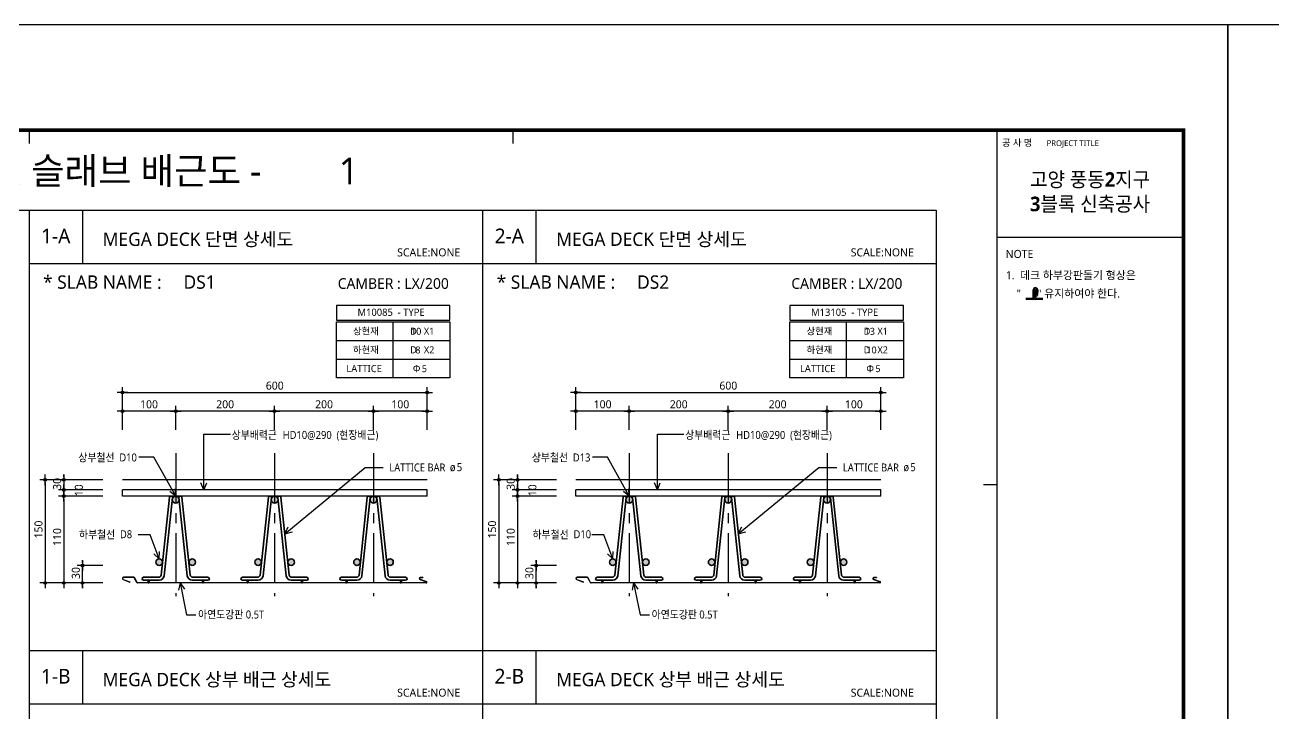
# Model space of a CAD drawing. Extents: x 10983 to 44623, y -18406 to 11294.
# Drawn here: x 14885 to 19563, y 8715 to 11294 of the extents above; entities that cross this region are included whole.
import ezdxf
from ezdxf.enums import TextEntityAlignment as Align

# ---------------------------------------------------------------- set-up
doc = ezdxf.new("R2010")
doc.units = 0
doc.header["$LTSCALE"] = 100
doc.header["$MEASUREMENT"] = 0
doc.header["$PDMODE"] = 3
doc.header["$PDSIZE"] = 10
doc.linetypes.add('CEN', pattern=[62, 60, -1, 0, -1])
doc.linetypes.add('CENTER', pattern=[2, 1.25, -0.25, 0.25, -0.25])
doc.layers.get('0').update_dxf_attribs({"linetype": 'CONTINUOUS'})
doc.layers.get('Defpoints').update_dxf_attribs({"color": 165, "linetype": 'CONTINUOUS'})
for name, color, linetype in [('0-TEXT', 3, 'CONTINUOUS'), ('1', 1, 'CONTINUOUS'), ('7DIM', 7, 'CONTINUOUS'), ('CEN', 1, 'CEN'), ('D-TEX3', 9, 'CONTINUOUS'), ('form', 7, 'CONTINUOUS'), ('form_TEX', 7, 'CONTINUOUS'), ('HAT', 8, 'CONTINUOUS'), ('NDS_DCN', 10, 'CONTINUOUS'), ('TG-TABLE.TEX', 7, 'CONTINUOUS'), ('TXT', 3, 'CONTINUOUS'), ('이름', 7, 'CONTINUOUS')]:
    doc.layers.add(name, color=color, linetype=linetype)
doc.layers.add('AM_0', color=7, linetype='CONTINUOUS', lineweight=35)
doc.styles.add('H', font='malgun.ttf', dxfattribs={"width": 0.9})
doc.styles.add('VICON TEXT', font='malgun.ttf')
doc.styles.add('맑은 고딕', font='malgun.ttf')
doc.styles.add('맑은고딕', font='malgun.ttf')
doc.dimstyles.new('숫자치수선', dxfattribs={"dimscale": 0, "dimtxt": 15, "dimasz": 7, "dimexe": 0.5, "dimexo": 0.5, "dimgap": 4, "dimtad": 1, "dimdec": 4, "dimdsep": 46, "dimtxsty": '맑은 고딕', "dimcen": 0, "dimclrd": 256, "dimclre": 256, "dimclrt": 7, "dimaunit": 3, "dimadec": 0, "dimazin": 0, "dimtfac": 1, "dimtdec": 4, "dimtix": 1, "dimtmove": 2, "dimatfit": 3, "dimldrblk": 'CLOSEDBLANK', "dimfxl": 1, "dimtolj": 1, "dimarcsym": 0})

# ---------------------------------------------------------------- blocks, each defined once
blk = doc.blocks.new('Deck_Sh01')
at = {"linetype": 'ByBlock'}
for p, q in [((0, 4950), (3400, 4950)), ((3400, 4950), (3400, 0)), ((3400, 4950), (3400, 0)), ((3400, 4950), (3400, 0))]:
    blk.add_line(p, q, dxfattribs=at)
at = {"layer": 'Defpoints'}
blk.add_lwpolyline([(-517.5, -296.1), (7892.5, -296.1), (7892.5, 5644), (-517.5, 5644)], close=True, dxfattribs=at)
at = {"layer": 'form', "color": 30}
for p, q in [((3400, 5250), (3400, 5200)), ((5213.4, 5250), (5213.4, 5200)), ((7026.8, 5250), (7026.8, -68.2)), ((7026.8, 3920.4), (6976.8, 3920.4))]:
    blk.add_line(p, q, dxfattribs=at)
at = {"layer": 'form'}
blk.add_line((7726.8, 4847.2), (7026.8, 4847.2), dxfattribs=at)
at = {"layer": 'form', "color": 30, "const_width": 14.2}
blk.add_lwpolyline([(-226.8, 5250), (-226.8, -68.2), (7726.8, -68.2), (7726.8, 5250)], close=True, dxfattribs=at)
at = {"layer": 'form_TEX', "ltscale": 2, "style": 'VICON TEXT'}
for s, height, p in [('공 사 명', 25, (7046.8, 5190)), ('PROJECT TITLE', 22, (7214, 5190))]:
    blk.add_text(s, height=height, dxfattribs=at).set_placement(p)
at = {"layer": 'form_TEX', "color": 1, "ltscale": 2, "style": 'VICON TEXT'}
blk.add_text('NOTE', height=30, dxfattribs=at).set_placement((7060.3, 4770.9))
at = {"layer": 'TG-TABLE.TEX', "color": 3, "style": 'VICON TEXT'}
blk.add_text('DECK 단면도 및 슬래브 배근도 -', height=100, dxfattribs=at).set_placement((2473.6, 5047))
at = {"layer": 'TG-TABLE.TEX', "color": 3, "ltscale": 0.5, "style": 'VICON TEXT'}
blk.add_attdef('DKTYT', text='', height=100, dxfattribs=at).set_placement((2425.2, 5047), align=Align.RIGHT)
at = {"layer": 'TXT', "ltscale": 0.5, "style": 'VICON TEXT'}
blk.add_attdef('DKTYR', text='', height=45, dxfattribs=at).set_placement((7248.4, 1495), align=Align.RIGHT)
blk = doc.blocks.new('Deck_DKnoteSD1')
for p, q in [((102.6, -69.6), (102.6, -39.5)), ((106.7, -39.5), (106.7, -71.7)), ((110.7, -39.5), (110.7, -69.6)), ((110.7, -59.6), (110.7, -43.5)), ((114.7, -59.6), (114.7, -39.5)), ((118.7, -39.5), (118.7, -59.6)), ((100.6, -71.7), (75.1, -71.7)), ((102.6, -75.7), (75.1, -75.7)), ((138.2, -75.7), (110.7, -75.7)), ((138.2, -71.7), (112.7, -71.7))]:
    blk.add_line(p, q)
for centre, radius, start, end in [((110.7, -39.5), 8.04, 0, 180), ((110.7, -39.5), 8.04, 0, 180), ((110.7, -39.5), 4.02, 0, 180), ((100.6, -69.6), 2.01, 270, 0), ((102.6, -71.7), 4.02, 270, 0), ((110.7, -71.7), 4.02, 180, 270), ((114.7, -59.6), 4.02, 180, 0), ((112.7, -69.6), 2.01, 180, 270)]:
    blk.add_arc(centre, radius, start, end)
at = {"layer": 'form_TEX', "color": 1, "style": 'VICON TEXT'}
for s, p in [('1.  데크 하부강판돌기 형상은', (0, 0)), ('    "      " 유지하여야 한다.', (0, -68.5))]:
    blk.add_text(s, height=30, dxfattribs=at).set_placement(p)
blk = doc.blocks.new('DIMDOT')
at = {"color": 0}
blk.add_line((-2, 0), (2, 0), dxfattribs=at)
for radius in [0.5, 0.25]:
    blk.add_circle((0, 0), radius, dxfattribs=at)
blk = doc.blocks.new('*D48')
at = {"layer": 'Defpoints', "color": 0, "ltscale": 0.5}
for p in [(349.7, 4196.7), (349.7, 4125.7), (549.7, 4125.7)]:
    blk.add_point(p, dxfattribs=at)
at = {"layer": '이름', "lineweight": -2}
for p, q in [((349.7, 4126.2), (349.7, 4216.7)), ((549.7, 4126.2), (549.7, 4216.7)), ((539.7, 4196.7), (359.7, 4196.7))]:
    blk.add_line(p, q, dxfattribs=at)
at = {"layer": '이름', "lineweight": -2, "ltscale": 0.5, "xscale": 10, "yscale": 10, "zscale": 10, "rotation": 180}
blk.add_blockref('DIMDOT', (349.7, 4196.7), dxfattribs=at)
at = {"layer": '이름', "lineweight": -2, "ltscale": 0.5, "xscale": 10, "yscale": 10, "zscale": 10}
blk.add_blockref('DIMDOT', (549.7, 4196.7), dxfattribs=at)
at = {"layer": '이름', "color": 7, "ltscale": 0.5, "insert": (449.7, 4222.2), "char_height": 30, "attachment_point": 5, "style": 'VICON TEXT'}
blk.add_mtext('\\A1;100', dxfattribs=at)
blk = doc.blocks.new('_ClosedBlank')
at = {"color": 0, "linetype": 'ByBlock', "lineweight": -2}
for p, q in [((-1, 0.17), (0, 0)), ((-1, 0.17), (-1, -0.17)), ((0, 0), (-1, -0.17))]:
    blk.add_line(p, q, dxfattribs=at)
blk = doc.blocks.new('*D49')
at = {"layer": 'Defpoints', "color": 0, "ltscale": 0.5}
for p in [(549.7, 4196.7), (549.7, 4125.7), (920.3, 4125.7)]:
    blk.add_point(p, dxfattribs=at)
at = {"layer": '이름', "lineweight": -2}
for p, q in [((549.7, 4126.2), (549.7, 4216.7)), ((920.3, 4126.2), (920.3, 4216.7)), ((910.3, 4196.7), (559.7, 4196.7))]:
    blk.add_line(p, q, dxfattribs=at)
at = {"layer": '이름', "lineweight": -2, "ltscale": 0.5, "xscale": 10, "yscale": 10, "zscale": 10, "rotation": 180}
blk.add_blockref('DIMDOT', (549.7, 4196.7), dxfattribs=at)
at = {"layer": '이름', "lineweight": -2, "ltscale": 0.5, "xscale": 10, "yscale": 10, "zscale": 10}
blk.add_blockref('DIMDOT', (920.3, 4196.7), dxfattribs=at)
at = {"layer": '이름', "color": 7, "ltscale": 0.5, "insert": (735, 4222.2), "char_height": 30, "attachment_point": 5, "style": 'VICON TEXT'}
blk.add_mtext('\\A1;200', dxfattribs=at)
blk = doc.blocks.new('*D50')
at = {"layer": 'Defpoints', "color": 0, "ltscale": 0.5}
for p in [(920.3, 4196.7), (920.3, 4125.7), (1291, 4125.7)]:
    blk.add_point(p, dxfattribs=at)
at = {"layer": '이름', "lineweight": -2}
for p, q in [((920.3, 4126.2), (920.3, 4216.7)), ((1291, 4126.2), (1291, 4216.7)), ((1281, 4196.7), (930.3, 4196.7))]:
    blk.add_line(p, q, dxfattribs=at)
at = {"layer": '이름', "lineweight": -2, "ltscale": 0.5, "xscale": 10, "yscale": 10, "zscale": 10, "rotation": 180}
blk.add_blockref('DIMDOT', (920.3, 4196.7), dxfattribs=at)
at = {"layer": '이름', "lineweight": -2, "ltscale": 0.5, "xscale": 10, "yscale": 10, "zscale": 10}
blk.add_blockref('DIMDOT', (1291, 4196.7), dxfattribs=at)
at = {"layer": '이름', "color": 7, "ltscale": 0.5, "insert": (1105.7, 4222.2), "char_height": 30, "attachment_point": 5, "style": 'VICON TEXT'}
blk.add_mtext('\\A1;200', dxfattribs=at)
blk = doc.blocks.new('*D51')
at = {"layer": 'Defpoints', "color": 0, "ltscale": 0.5}
for p in [(1291, 4196.7), (1291, 4125.7), (1492, 4125.7)]:
    blk.add_point(p, dxfattribs=at)
at = {"layer": '이름', "lineweight": -2}
for p, q in [((1291, 4126.2), (1291, 4216.7)), ((1492, 4126.2), (1492, 4216.7)), ((1482, 4196.7), (1301, 4196.7))]:
    blk.add_line(p, q, dxfattribs=at)
at = {"layer": '이름', "lineweight": -2, "ltscale": 0.5, "xscale": 10, "yscale": 10, "zscale": 10, "rotation": 180}
blk.add_blockref('DIMDOT', (1291, 4196.7), dxfattribs=at)
at = {"layer": '이름', "lineweight": -2, "ltscale": 0.5, "xscale": 10, "yscale": 10, "zscale": 10}
blk.add_blockref('DIMDOT', (1492, 4196.7), dxfattribs=at)
at = {"layer": '이름', "color": 7, "ltscale": 0.5, "insert": (1391.5, 4222.2), "char_height": 30, "attachment_point": 5, "style": 'VICON TEXT'}
blk.add_mtext('\\A1;100', dxfattribs=at)
blk = doc.blocks.new('*D52')
at = {"layer": 'Defpoints', "color": 0, "ltscale": 0.5}
for p in [(1492, 4266.7), (349.7, 4125.7), (1492, 4125.7)]:
    blk.add_point(p, dxfattribs=at)
at = {"layer": '이름', "lineweight": -2}
for p, q in [((349.7, 4126.2), (349.7, 4286.7)), ((359.7, 4266.7), (1482, 4266.7)), ((1492, 4126.2), (1492, 4286.7))]:
    blk.add_line(p, q, dxfattribs=at)
at = {"layer": '이름', "lineweight": -2, "ltscale": 0.5, "xscale": 10, "yscale": 10, "zscale": 10, "rotation": 180}
blk.add_blockref('DIMDOT', (349.7, 4266.7), dxfattribs=at)
at = {"layer": '이름', "lineweight": -2, "ltscale": 0.5, "xscale": 10, "yscale": 10, "zscale": 10}
blk.add_blockref('DIMDOT', (1492, 4266.7), dxfattribs=at)
at = {"layer": '이름', "color": 7, "ltscale": 0.5, "insert": (920.9, 4292.2), "char_height": 30, "attachment_point": 5, "style": 'VICON TEXT'}
blk.add_mtext('\\A1;600', dxfattribs=at)
blk = doc.blocks.new('TBTYP')
at = {"layer": '7DIM', "ltscale": 0.5}
for p, q in [((1364.4, 4321.4), (1364.4, 4531.4)), ((1151.9, 4461.4), (1577, 4461.4)), ((1151.9, 4391.4), (1577, 4391.4))]:
    blk.add_line(p, q, dxfattribs=at)
at = {"layer": '7DIM', "linetype": 'ByBlock'}
blk.add_lwpolyline([(1151.9, 4537.6), (1577, 4537.6), (1577, 4592.6), (1151.9, 4592.6)], close=True, dxfattribs=at)
at = {"layer": '7DIM', "ltscale": 0.5}
blk.add_lwpolyline([(1151.9, 4531.4), (1577, 4531.4), (1577, 4321.4), (1151.9, 4321.4)], close=True, dxfattribs=at)
at = {"layer": '7DIM', "linetype": 'ByBlock', "style": '맑은 고딕'}
blk.add_text('- TYPE', height=27, dxfattribs=at).set_placement((1381.9, 4553.9))
for s, height, p in [('상현재', 25, (1310.7, 4496.4)), ('D   X1', 26, (1519, 4496.4)), ('하현재', 25, (1310.7, 4426.4)), ('D   X2', 26, (1519, 4426.4)), ('LATTICE', 26.88, (1322.4, 4356.4)), ('Φ', 26.9, (1466.7, 4356.4))]:
    blk.add_text(s, height=height, dxfattribs=at).set_placement(p, align=Align.MIDDLE_RIGHT)
at = {"layer": '7DIM', "linetype": 'ByBlock', "ltscale": 0.5, "style": '맑은 고딕'}
blk.add_attdef('DK-TYPE', (1231.2, 4553.9), '', height=27, dxfattribs=at)
for tag, p in [('TBT', (1451.1, 4482.9)), ('TBB', (1457.5, 4412.9)), ('TBL', (1481.8, 4342.9))]:
    blk.add_attdef(tag, text='', height=26, dxfattribs=at).set_placement(p, align=Align.CENTER)
blk = doc.blocks.new('Deck_Sh03')
at = {"layer": 'Defpoints'}
blk.add_lwpolyline([(-517.5, -296.1), (7892.5, -296.1), (7892.5, 5644), (-517.5, 5644)], close=True, dxfattribs=at)
at = {"layer": 'TG-TABLE.TEX', "color": 3, "ltscale": 0.5, "style": 'VICON TEXT'}
blk.add_attdef('DKTYT', text='', height=100, dxfattribs=at).set_placement((2425.2, 5047), align=Align.RIGHT)
at = {"layer": 'TXT', "ltscale": 0.5, "style": 'VICON TEXT'}
blk.add_attdef('DKTYR', text='', height=45, dxfattribs=at).set_placement((7248.4, 1495), align=Align.RIGHT)
blk = doc.blocks.new('Deck_Dis_Basic')
at = {"layer": 'HAT', "ltscale": 0.5}
h = blk.add_hatch(color=166, dxfattribs=at)
h.dxf.hatch_style = 1
h.paths.add_polyline_path([(549.67052, 3878.01573), (549.67093, 3878.01053), (549.66962, 3878.01285), (549.66594, 3878.01573, 0.4141103431), (536.69707, 3865.04228, 1), (562.64397, 3865.04228, 0.4142135624)])
h.paths.add_polyline_path([(907.36705, 3865.04228, 1), (933.31395, 3865.04228, 1)])
h.paths.add_polyline_path([(1278.03704, 3865.04228, 1), (1303.98394, 3865.04228, 1)])
h = blk.add_hatch(color=14, dxfattribs=at)
h.dxf.hatch_style = 1
h.paths.add_polyline_path([(499.63007, 3630.59351, 1), (475.53652, 3630.59351, 1)])
h.paths.add_polyline_path([(599.71096, 3630.59351, 1), (623.80451, 3630.59351, 1)])
h.paths.add_polyline_path([(846.2065, 3630.59351, 1), (870.30005, 3630.59351, 1)])
h.paths.add_polyline_path([(994.4745, 3630.59351, 1), (970.38095, 3630.59351, 1)])
h.paths.add_polyline_path([(1216.87649, 3630.59351, 1), (1240.97004, 3630.59351, 1)])
h.paths.add_polyline_path([(1341.05093, 3630.59351, 1), (1365.14448, 3630.59351, 1)])
at = {"linetype": 'ByBlock'}
for p, q in [((0, 4950), (1700, 4950)), ((0, 4950), (0, 0)), ((200, 4950), (200, 4750)), ((1700, 4950), (1700, 0)), ((0, 4750), (1700, 4750)), ((0, 3300), (1700, 3300)), ((200, 3300), (200, 3100)), ((0, 3100), (1700, 3100))]:
    blk.add_line(p, q, dxfattribs=at)
at = {"layer": '1'}
for p, q in [((446.8096, 3558.59087), (446.8096, 3554.60617)), ((447.73627, 3558.59087), (447.73627, 3554.60617)), ((650.67809, 3558.59087), (650.67809, 3554.60617)), ((651.60476, 3558.59087), (651.60476, 3554.60617)), ((817.47958, 3558.59087), (817.47958, 3554.60617)), ((818.40626, 3558.59087), (818.40626, 3554.60617)), ((1021.34807, 3558.59087), (1021.34807, 3554.60617)), ((1022.27475, 3558.59087), (1022.27475, 3554.60617)), ((1188.14957, 3558.59087), (1188.14957, 3554.60617)), ((1189.07624, 3558.59087), (1189.07624, 3554.60617)), ((1392.01806, 3558.59087), (1392.01806, 3554.60617)), ((1392.94473, 3558.59087), (1392.94473, 3554.60617))]:
    blk.add_line(p, q, dxfattribs=at)
at = {"layer": 'AM_0'}
for p, q in [((526.3603, 3873.79536), (495.31628, 3582.50708)), ((506.19659, 3579.82773), (537.40648, 3872.96935)), ((532.79155, 3878.01573), (530.97524, 3878.01573)), ((593.14444, 3579.82773), (561.93455, 3872.96935)), ((566.54948, 3878.01573), (568.3658, 3878.01573)), ((572.98073, 3873.79536), (604.02476, 3582.50708)), ((897.03029, 3873.79536), (865.98626, 3582.50708)), ((876.86658, 3579.82773), (908.07647, 3872.96935)), ((903.46154, 3878.01573), (901.64522, 3878.01573)), ((963.81443, 3579.82773), (932.60454, 3872.96935)), ((937.21947, 3878.01573), (939.03578, 3878.01573)), ((943.65071, 3873.79536), (974.69474, 3582.50708)), ((1267.70027, 3873.79536), (1236.65625, 3582.50708)), ((1247.53656, 3579.82773), (1278.74645, 3872.96935)), ((1274.13152, 3878.01573), (1272.31521, 3878.01573)), ((1334.48441, 3579.82773), (1303.27452, 3872.96935)), ((1307.88945, 3878.01573), (1309.70577, 3878.01573)), ((1314.3207, 3873.79536), (1345.36473, 3582.50708)), ((429.20277, 3574.06634), (486.08641, 3574.06634)), ((429.20277, 3562.94624), (479.26239, 3562.94624)), ((429.20277, 3562.94624), (487.73687, 3562.94624)), ((670.13826, 3562.94624), (611.60417, 3562.94624)), ((670.13826, 3574.06634), (613.25462, 3574.06634)), ((670.13826, 3562.94624), (620.07864, 3562.94624)), ((799.87276, 3574.06634), (856.7564, 3574.06634)), ((799.87276, 3562.94624), (849.93238, 3562.94624)), ((799.87276, 3562.94624), (858.40685, 3562.94624)), ((1040.80825, 3562.94624), (982.27415, 3562.94624)), ((1040.80825, 3574.06634), (983.9246, 3574.06634)), ((1040.80825, 3562.94624), (990.74863, 3562.94624)), ((1170.54274, 3574.06634), (1227.42638, 3574.06634)), ((1170.54274, 3562.94624), (1220.60236, 3562.94624)), ((1170.54274, 3562.94624), (1229.07684, 3562.94624)), ((1411.47823, 3562.94624), (1352.94414, 3562.94624)), ((1411.47823, 3574.06634), (1354.59459, 3574.06634)), ((1411.47823, 3562.94624), (1361.41861, 3562.94624))]:
    blk.add_line(p, q, dxfattribs=at)
for centre, radius in [((549.67052, 3865.04228), 12.97345), ((920.3405, 3865.04228), 12.97345), ((1291.01049, 3865.04228), 12.97345), ((487.58329, 3630.59351), 12.04677), ((611.75774, 3630.59351), 12.04677), ((858.25328, 3630.59351), 12.04677), ((982.42772, 3630.59351), 12.04677), ((1228.92326, 3630.59351), 12.04677), ((1353.09771, 3630.59351), 12.04677)]:
    blk.add_circle(centre, radius, dxfattribs=at)
for centre, radius, start, end in [((530.97524, 3873.38235), 4.63337, 90, 174.88606672), ((532.79155, 3873.38235), 4.63337, 354.88606672, 90), ((566.54948, 3873.38235), 4.63337, 90, 185.11393328), ((568.3658, 3873.38235), 4.63337, 5.11393328, 90), ((901.64522, 3873.38235), 4.63337, 90, 174.88606672), ((903.46154, 3873.38235), 4.63337, 354.88606672, 90), ((937.21947, 3873.38235), 4.63337, 90, 185.11393328), ((939.03578, 3873.38235), 4.63337, 5.11393328, 90), ((1272.31521, 3873.38235), 4.63337, 90, 174.88606672), ((1274.13152, 3873.38235), 4.63337, 354.88606672, 90), ((1307.88945, 3873.38235), 4.63337, 90, 185.11393328), ((1309.70577, 3873.38235), 4.63337, 5.11393328, 90), ((429.20277, 3568.50629), 5.56005, 90, 180), ((429.20277, 3568.50629), 5.56005, 180, 270), ((486.08641, 3583.33309), 9.26675, 270, 354.88606672), ((487.73687, 3581.47974), 18.5335, 270, 354.88606672), ((611.60417, 3581.47974), 18.5335, 185.11393328, 270), ((613.25462, 3583.33309), 9.26675, 185.11393328, 270), ((670.13826, 3568.50629), 5.56005, 0, 90), ((670.13826, 3568.50629), 5.56005, 270, 0), ((799.87276, 3568.50629), 5.56005, 90, 180), ((799.87276, 3568.50629), 5.56005, 180, 270), ((856.7564, 3583.33309), 9.26675, 270, 354.88606672), ((858.40685, 3581.47974), 18.5335, 270, 354.88606672), ((982.27415, 3581.47974), 18.5335, 185.11393328, 270), ((983.9246, 3583.33309), 9.26675, 185.11393328, 270), ((1040.80825, 3568.50629), 5.56005, 0, 90), ((1040.80825, 3568.50629), 5.56005, 270, 0), ((1170.54274, 3568.50629), 5.56005, 90, 180), ((1170.54274, 3568.50629), 5.56005, 180, 270), ((1227.42638, 3583.33309), 9.26675, 270, 354.88606672), ((1229.07684, 3581.47974), 18.5335, 270, 354.88606672), ((1352.94414, 3581.47974), 18.5335, 185.11393328, 270), ((1354.59459, 3583.33309), 9.26675, 185.11393328, 270), ((1411.47823, 3568.50629), 5.56005, 0, 90), ((1411.47823, 3568.50629), 5.56005, 270, 0)]:
    blk.add_arc(centre, radius, start, end, dxfattribs=at)
at = {"layer": 'CEN', "color": 8, "linetype": 'CENTER', "ltscale": 1.5}
for p, q in [((549.67052, 4039.17628), (549.67052, 3502.75282)), ((920.3405, 4039.17628), (920.3405, 3502.75282)), ((1291.01049, 4039.17628), (1291.01049, 3502.75282))]:
    blk.add_line(p, q, dxfattribs=at)
at = {"layer": 'NDS_DCN'}
for p, q in [((1492.03431, 3939.17628), (349.67052, 3939.17628)), ((1492.03431, 3902.10928), (349.67052, 3902.10928)), ((349.67052, 3878.01573), (349.67052, 3902.10928)), ((1492.03431, 3878.01573), (1492.03431, 3902.10928)), ((1492.03431, 3878.01573), (349.67052, 3878.01573)), ((352.59518, 3565.24079), (377.34677, 3556.23195)), ((352.91213, 3566.11158), (377.66371, 3557.10274)), ((392.4429, 3574.06634), (354.15137, 3574.06634)), ((392.4429, 3573.13967), (354.15137, 3573.13967)), ((377.63518, 3557.02437), (377.31824, 3556.15358)), ((403.79973, 3554.24508), (393.99673, 3572.21726)), ((404.61326, 3554.68882), (394.81025, 3572.661)), ((446.8096, 3554.14283), (446.8096, 3561.09289)), ((447.73627, 3561.09289), (447.73627, 3553.67949)), ((448.66295, 3561.08939), (448.66295, 3554.14283)), ((448.66295, 3556.45602), (448.66295, 3560.16272)), ((449.58962, 3556.45602), (449.58962, 3561.09289)), ((450.5163, 3561.09289), (450.5163, 3556.45602)), ((650.67809, 3554.14283), (650.67809, 3561.09289)), ((651.60476, 3561.09289), (651.60476, 3553.67949)), ((652.53144, 3561.08939), (652.53144, 3554.14283)), ((652.53144, 3556.45602), (652.53144, 3560.16272)), ((653.45811, 3556.45602), (653.45811, 3561.09289)), ((654.38479, 3561.09289), (654.38479, 3556.45602)), ((817.47958, 3554.14283), (817.47958, 3561.09289)), ((818.40626, 3561.09289), (818.40626, 3553.67949)), ((819.33293, 3561.08939), (819.33293, 3554.14283)), ((819.33293, 3556.45602), (819.33293, 3560.16272)), ((820.25961, 3556.45602), (820.25961, 3561.09289)), ((821.18628, 3561.09289), (821.18628, 3556.45602)), ((1021.34807, 3554.14283), (1021.34807, 3561.09289)), ((1022.27475, 3561.09289), (1022.27475, 3553.67949)), ((1023.20142, 3561.08939), (1023.20142, 3554.14283)), ((1023.20142, 3556.45602), (1023.20142, 3560.16272)), ((1024.1281, 3556.45602), (1024.1281, 3561.09289)), ((1025.05477, 3561.09289), (1025.05477, 3556.45602)), ((1188.14957, 3554.14283), (1188.14957, 3561.09289)), ((1189.07624, 3561.09289), (1189.07624, 3553.67949)), ((1190.00292, 3561.08939), (1190.00292, 3554.14283)), ((1190.00292, 3556.45602), (1190.00292, 3560.16272)), ((1190.92959, 3556.45602), (1190.92959, 3561.09289)), ((1191.85627, 3561.09289), (1191.85627, 3556.45602)), ((1392.01806, 3554.14283), (1392.01806, 3561.09289)), ((1392.94473, 3561.09289), (1392.94473, 3553.67949)), ((1393.87141, 3561.08939), (1393.87141, 3554.14283)), ((1393.87141, 3556.45602), (1393.87141, 3560.16272)), ((1394.79808, 3556.45602), (1394.79808, 3561.09289)), ((1395.72476, 3561.09289), (1395.72476, 3556.45602)), ((1465.12197, 3566.01333), (1489.60362, 3557.10274)), ((1465.43891, 3566.88412), (1489.92056, 3557.97353)), ((1476.37094, 3573.13967), (1466.09128, 3573.13967)), ((1476.37094, 3572.21299), (1466.09128, 3572.21299)), ((1476.37094, 3573.13967), (1476.37094, 3572.21299)), ((446.34626, 3553.67949), (406.31352, 3553.67949)), ((446.8096, 3552.75282), (406.31352, 3552.75282)), ((438.728, 3553.67949), (418.54158, 3553.67949)), ((650.67809, 3552.75282), (448.66295, 3552.75282)), ((650.21475, 3553.67949), (449.12628, 3553.67949)), ((817.47958, 3552.75282), (652.53144, 3552.75282)), ((817.01624, 3553.67949), (652.99477, 3553.67949)), ((1021.34807, 3552.75282), (819.33293, 3552.75282)), ((1020.88473, 3553.67949), (819.79627, 3553.67949)), ((1188.14957, 3552.75282), (1023.20142, 3552.75282)), ((1187.68623, 3553.67949), (1023.66476, 3553.67949)), ((1392.01806, 3552.75282), (1190.00292, 3552.75282)), ((1391.55472, 3553.67949), (1190.46625, 3553.67949)), ((1488.93149, 3552.75282), (1393.87141, 3552.75282)), ((1488.93149, 3553.67949), (1394.33474, 3553.67949))]:
    blk.add_line(p, q, dxfattribs=at)
for centre, radius, start, end in [((354.15137, 3569.51637), 4.54997, 90, 250), ((354.15137, 3569.51637), 3.6233, 90, 250), ((392.4429, 3571.36972), 2.69662, 28.61045967, 90), ((392.4429, 3571.36972), 1.76995, 28.61045967, 90), ((448.66295, 3561.09289), 1.85335, 0, 180), ((448.66295, 3561.09289), 1.85335, 0, 180), ((448.66295, 3561.09289), 0.92667, 0, 180), ((449.58962, 3556.45602), 0.92667, 180, 0), ((652.53144, 3561.09289), 1.85335, 0, 180), ((652.53144, 3561.09289), 1.85335, 0, 180), ((652.53144, 3561.09289), 0.92667, 0, 180), ((653.45811, 3556.45602), 0.92667, 180, 0), ((819.33293, 3561.09289), 1.85335, 0, 180), ((819.33293, 3561.09289), 1.85335, 0, 180), ((819.33293, 3561.09289), 0.92667, 0, 180), ((820.25961, 3556.45602), 0.92667, 180, 0), ((1023.20142, 3561.09289), 1.85335, 0, 180), ((1023.20142, 3561.09289), 1.85335, 0, 180), ((1023.20142, 3561.09289), 0.92667, 0, 180), ((1024.1281, 3556.45602), 0.92667, 180, 0), ((1190.00292, 3561.09289), 1.85335, 0, 180), ((1190.00292, 3561.09289), 1.85335, 0, 180), ((1190.00292, 3561.09289), 0.92667, 0, 180), ((1190.92959, 3556.45602), 0.92667, 180, 0), ((1393.87141, 3561.09289), 1.85335, 0, 180), ((1393.87141, 3561.09289), 1.85335, 0, 180), ((1393.87141, 3561.09289), 0.92667, 0, 180), ((1394.79808, 3556.45602), 0.92667, 180, 0), ((1466.09677, 3569.50983), 3.62984, 90.08656166, 254.42202108), ((1466.28281, 3569.48518), 2.73453, 94.01639293, 252.02463339), ((1488.80971, 3555.48274), 1.80408, 271.73332174, 63.89193269), ((1488.81017, 3555.47985), 2.72973, 272.54716582, 65.99744009), ((406.31352, 3555.61624), 2.86343, 208.61045967, 270), ((406.31352, 3555.61624), 1.93675, 208.61045967, 270), ((446.34626, 3554.14283), 0.46334, 270, 0), ((446.8096, 3553.67949), 0.92667, 270, 0), ((448.66295, 3553.67949), 0.92667, 180, 270), ((449.12628, 3554.14283), 0.46334, 180, 270), ((650.21475, 3554.14283), 0.46334, 270, 0), ((650.67809, 3553.67949), 0.92667, 270, 0), ((652.53144, 3553.67949), 0.92667, 180, 270), ((652.99477, 3554.14283), 0.46334, 180, 270), ((817.01624, 3554.14283), 0.46334, 270, 0), ((817.47958, 3553.67949), 0.92667, 270, 0), ((819.33293, 3553.67949), 0.92667, 180, 270), ((819.79627, 3554.14283), 0.46334, 180, 270), ((1020.88473, 3554.14283), 0.46334, 270, 0), ((1021.34807, 3553.67949), 0.92667, 270, 0), ((1023.20142, 3553.67949), 0.92667, 180, 270), ((1023.66476, 3554.14283), 0.46334, 180, 270), ((1187.68623, 3554.14283), 0.46334, 270, 0), ((1188.14957, 3553.67949), 0.92667, 270, 0), ((1190.00292, 3553.67949), 0.92667, 180, 270), ((1190.46625, 3554.14283), 0.46334, 180, 270), ((1391.55472, 3554.14283), 0.46334, 270, 0), ((1392.01806, 3553.67949), 0.92667, 270, 0), ((1393.87141, 3553.67949), 0.92667, 180, 270), ((1394.33474, 3554.14283), 0.46334, 180, 270)]:
    blk.add_arc(centre, radius, start, end, dxfattribs=at)
at = {"layer": '이름'}
for p, q in [((467.93471, 4023.62102), (411.98897, 4023.62159)), ((1260.29185, 3985.30305), (1327.16341, 3985.30305)), ((277.10962, 3939.17628), (40.2153, 3939.17628)), ((277.10962, 3939.17628), (110.2153, 3939.17628)), ((130.2153, 3949.17628), (130.2153, 3959.17628)), ((130.2153, 3939.17628), (130.2153, 3902.10928)), ((60.2153, 3929.17628), (60.2153, 3562.75282)), ((277.10962, 3902.10928), (110.2153, 3902.10928)), ((277.10962, 3902.10928), (110.2153, 3902.10928)), ((130.2153, 3912.10928), (130.2153, 3922.10928)), ((130.2153, 3902.10928), (130.2153, 3878.01573)), ((130.2153, 3892.10928), (130.2153, 3882.10928)), ((549.67097, 3878.0118), (527.73081, 3895.16468)), ((549.6708, 3878.0121), (547.48073, 3905.72154)), ((654.81674, 3902.10928), (643.61953, 3927.60857)), ((654.81674, 3902.10928), (666.01394, 3927.60857)), ((277.10962, 3878.01573), (110.2153, 3878.01573)), ((277.10962, 3878.01573), (110.2153, 3878.01573)), ((130.2153, 3868.01573), (130.2153, 3562.75282)), ((130.2153, 3868.01573), (130.2153, 3858.01573)), ((453.82975, 3733.20686), (409.01027, 3733.20731)), ((487.58317, 3642.63572), (468.13645, 3662.57103)), ((487.58305, 3642.63605), (489.12173, 3670.38927)), ((277.10962, 3618.54674), (180.2153, 3618.54674)), ((200.2153, 3628.54674), (200.2153, 3638.54674)), ((200.2153, 3552.75282), (200.2153, 3618.54674)), ((277.10962, 3552.75282), (40.2153, 3552.75282)), ((277.10962, 3552.75282), (110.2153, 3552.75282)), ((277.10962, 3552.75282), (180.2153, 3552.75282)), ((200.2153, 3542.75282), (200.2153, 3532.75282)), ((566.02703, 3552.75282), (560.20073, 3525.51965)), ((566.02703, 3552.75282), (582.13528, 3530.03464)), ((590.67021, 3433.0323), (625.69583, 3433.0323))]:
    blk.add_line(p, q, dxfattribs=at)
at = {"layer": '이름', "color": 7}
for q in [(971.38634, 3763.65519), (986.98095, 3744.68858)]:
    blk.add_line((958.23523, 3736.9478), q, dxfattribs=at)
at = {"layer": '이름'}
for points in [[(654.81674, 3902.10928), (654.81674, 4109.88314), (754.58942, 4109.88314)], [(549.67009, 3878.01201), (467.93471, 4023.62102)], [(958.23523, 3736.9478), (1260.29185, 3985.30305)], [(487.58287, 3642.63657), (453.82975, 3733.20686)], [(566.02703, 3552.75282), (590.67021, 3433.0323)]]:
    blk.add_lwpolyline(points, dxfattribs=at)
at = {"layer": '이름', "xscale": 10, "yscale": 10, "zscale": 10}
for p, rotation in [((60.2153, 3939.17628), 90), ((130.2153, 3939.17628), 270), ((130.2153, 3902.10928), 90), ((130.2153, 3878.01573), 90), ((200.2153, 3618.54674), 270), ((60.2153, 3552.75282), 270), ((130.2153, 3552.75282), 270), ((200.2153, 3552.75282), 90)]:
    blk.add_blockref('DIMDOT', p, dxfattribs=dict(at, rotation=rotation))
at = {"layer": 'D-TEX3', "color": 9, "style": '맑은고딕'}
for p in [(1379.66408, 4776.63514), (1379.66408, 3126.63514)]:
    blk.add_text('SCALE:NONE', height=30.154091, dxfattribs=at).set_placement(p)
at = {"layer": 'D-TEX3', "color": 30, "linetype": 'ByBlock', "style": '맑은고딕'}
blk.add_text('* SLAB NAME :', height=50, dxfattribs=at).set_placement((52.5846, 4655.39956))
at = {"layer": 'D-TEX3', "color": 30, "style": 'H', "width": 0.9}
blk.add_text('ø', height=30, dxfattribs=at).set_placement((1577.14696, 3971.78399))
at = {"layer": 'D-TEX3', "color": 9, "linetype": 'ByBlock', "ltscale": 0.5, "style": '맑은고딕'}
for tag, p in [('DK-NM1', (100, 4825.89316)), ('DK-NM2', (100, 3175.89316)), ('DK-NM3', (100, 1522.39024))]:
    blk.add_attdef(tag, text='', height=55, dxfattribs=at).set_placement(p, align=Align.CENTER)
at = {"layer": 'D-TEX3', "color": 30, "linetype": 'ByBlock', "ltscale": 0.5}
for tag, p, height, style in [('NAME', (578.91348, 4655.39956), 50, '맑은고딕'), ('DTS', (775.02404, 2996.85035), 30, 'VICON TEXT'), ('CTS', (1025.02404, 2856.67482), 30, 'VICON TEXT'), ('CBS', (1028.14934, 1226.77561), 30, 'VICON TEXT')]:
    blk.add_attdef(tag, p, '', height=height, dxfattribs=dict(at, style=style))
at = {"layer": 'D-TEX3', "color": 30, "ltscale": 0.5, "style": 'H', "width": 0.9}
for tag, p in [('DTS', (950.46, 4092.53136)), ('TGT', (338.15036, 4008.10602)), ('TGL', (1603.29459, 3971.78399)), ('TGB', (340.63197, 3720.45563))]:
    blk.add_attdef(tag, p, '', height=30, dxfattribs=at)
at = {"layer": 'D-TEX3', "color": 30, "style": 'VICON TEXT'}
for tag, p in [('TC', (120.2153, 3924.08707)), ('DD', (201.48537, 3900.08968)), ('THK', (50.29682, 3753.13846)), ('TGH', (120.29682, 3724.88155)), ('BC', (190.2153, 3590.13347))]:
    blk.add_attdef(tag, text='', height=30, rotation=90, dxfattribs=at).set_placement(p, align=Align.CENTER)
at = {"layer": '이름', "style": 'H', "width": 0.9}
for s, p in [('상부배력근', (759.34824, 4092.33508)), ('(현장배근)', (1152.43387, 4092.53136)), ('상부철선', (184.65897, 4008.10602)), ('LATTICE BAR', (1350.32134, 3970.53379)), ('하부철선', (187.14058, 3719.20544)), ('아연도강판 0.5T', (633.64518, 3419.60102))]:
    blk.add_text(s, height=30, dxfattribs=at).set_placement(p)
at = {"layer": '이름'}
for base, p1, p2, text, override, picture, middle in [((1492.03431, 4266.668), (349.67052, 4125.668), (1492.03431, 4125.668), '600', {"dimscale": 1, "dimtxt": 30, "dimasz": 10, "dimexe": 20, "dimgap": 10, "dimtxsty": 'VICON TEXT', "dimblk1": 'DIMDOT', "dimblk2": 'DIMDOT', "dimsah": 1}, '*D52', (920.85242, 4292.16732)), ((349.67052, 4196.668), (549.67052, 4125.668), (349.67052, 4125.668), '100', {"dimscale": 1, "dimtxt": 30, "dimasz": 10, "dimexe": 20, "dimexo": 0.5, "dimgap": 10, "dimtxsty": 'VICON TEXT', "dimblk1": 'DIMDOT', "dimblk2": 'DIMDOT', "dimsah": 1}, '*D48', (449.67052, 4222.24884)), ((549.67052, 4196.668), (920.3405, 4125.668), (549.67052, 4125.668), '200', {"dimscale": 1, "dimtxt": 30, "dimasz": 10, "dimexe": 20, "dimgap": 10, "dimtxsty": 'VICON TEXT', "dimblk1": 'DIMDOT', "dimblk2": 'DIMDOT', "dimsah": 1}, '*D49', (735.00551, 4222.16732)), ((920.3405, 4196.668), (1291.01049, 4125.668), (920.3405, 4125.668), '200', {"dimscale": 1, "dimtxt": 30, "dimasz": 10, "dimexe": 20, "dimexo": 0.5, "dimgap": 10, "dimtxsty": 'VICON TEXT', "dimblk1": 'DIMDOT', "dimblk2": 'DIMDOT', "dimsah": 1}, '*D50', (1105.67549, 4222.16732)), ((1291.01049, 4196.668), (1492.03431, 4125.668), (1291.01049, 4125.668), '100', {"dimscale": 1, "dimtxt": 30, "dimasz": 10, "dimexe": 20, "dimexo": 0.5, "dimgap": 10, "dimtxsty": 'VICON TEXT', "dimblk1": 'DIMDOT', "dimblk2": 'DIMDOT', "dimsah": 1}, '*D51', (1391.5224, 4222.24884))]:
    dim = blk.add_linear_dim(base=base, p1=p1, p2=p2, text=text, dimstyle='숫자치수선', override=override, dxfattribs=at)
    dim.commit()
    dim.dimension.update_dxf_attribs({"geometry": picture, "text_midpoint": middle})

msp = doc.modelspace()

# ---------------------------------------------------------------- block references
at = {"ltscale": 0.5}
for name, p in [('Deck_Sh01', (11500, 5650)), ('Deck_Sh03', (19910, 5650))]:
    msp.add_blockref(name, p, dxfattribs=at)
at = {"layer": 'D-TEX3', "ltscale": 0.5}
for p, values in [((14900, 5650), {'TBL': '5', 'TBB': '8', 'TBT': '10', 'DK-TYPE': 'M10085'}), ((16600, 5650), {'TBL': '5', 'TBB': '10', 'TBT': '13', 'DK-TYPE': 'M13105'})]:
    msp.add_blockref('TBTYP', p, dxfattribs=at).add_auto_attribs(values)
at = {"layer": 'form_TEX', "ltscale": 0.5}
msp.add_blockref('Deck_DKnoteSD1', (18561, 10341), dxfattribs=at)
at = {"layer": 'NDS_DCN', "ltscale": 0.5}
ref = msp.add_blockref('Deck_Dis_Basic', (14900, 5650), dxfattribs=at)
ref.add_attrib('TGH', '110', dxfattribs={"layer": 'D-TEX3', "color": 30, "ltscale": 0.5, "height": 30, "rotation": 90, "style": 'VICON TEXT'}).set_placement((15020.3, 9374.9), align=Align.CENTER)
ref.add_attrib('BC', '30', dxfattribs={"layer": 'D-TEX3', "color": 30, "ltscale": 0.5, "height": 30, "rotation": 90, "style": 'VICON TEXT'}).set_placement((15090.2, 9240.1), align=Align.CENTER)
ref.add_attrib('DD', '10', dxfattribs={"layer": 'D-TEX3', "color": 30, "ltscale": 0.5, "height": 30, "rotation": 90, "style": 'VICON TEXT'}).set_placement((15101.5, 9550.1), align=Align.CENTER)
ref.add_attrib('TC', '30', dxfattribs={"layer": 'D-TEX3', "color": 30, "ltscale": 0.5, "height": 30, "rotation": 90, "style": 'VICON TEXT'}).set_placement((15020.2, 9574.1), align=Align.CENTER)
ref.add_attrib('THK', '150', dxfattribs={"layer": 'D-TEX3', "color": 30, "ltscale": 0.5, "height": 30, "rotation": 90, "style": 'VICON TEXT'}).set_placement((14950.3, 9403.1), align=Align.CENTER)
ref.add_attrib('DK-NM2', '1-B', dxfattribs={"layer": 'D-TEX3', "color": 9, "linetype": 'ByBlock', "ltscale": 0.5, "height": 55, "style": '맑은고딕'}).set_placement((15000, 8825.9), align=Align.CENTER)
ref.add_attrib('DK-NM1', '1-A', dxfattribs={"layer": 'D-TEX3', "color": 9, "linetype": 'ByBlock', "ltscale": 0.5, "height": 55, "style": '맑은고딕'}).set_placement((15000, 10475.9), align=Align.CENTER)
ref.add_attrib('NAME', 'DS1', (15478.9, 10305.4), dxfattribs={"layer": 'D-TEX3', "color": 30, "linetype": 'ByBlock', "ltscale": 0.5, "height": 50, "style": '맑은고딕'})
ref.add_attrib('TGL', '5', (16503.3, 9621.8), dxfattribs={"layer": 'D-TEX3', "color": 30, "ltscale": 0.5, "height": 30, "style": 'H', "width": 0.9})
ref.add_attrib('DTS', 'HD10@290', (15850.5, 9742.5), dxfattribs={"layer": 'D-TEX3', "color": 30, "ltscale": 0.5, "height": 30, "style": 'H', "width": 0.9})
ref.add_attrib('TGT', 'D10', (15238.2, 9658.1), dxfattribs={"layer": 'D-TEX3', "color": 30, "ltscale": 0.5, "height": 30, "style": 'H', "width": 0.9})
ref.add_attrib('TGB', 'D8', (15240.6, 9370.5), dxfattribs={"layer": 'D-TEX3', "color": 30, "ltscale": 0.5, "height": 30, "style": 'H', "width": 0.9})
ref = msp.add_blockref('Deck_Dis_Basic', (16600, 5650), dxfattribs=at)
ref.add_attrib('TGH', '110', dxfattribs={"layer": 'D-TEX3', "color": 30, "ltscale": 0.5, "height": 30, "rotation": 90, "style": 'VICON TEXT'}).set_placement((16720.3, 9374.9), align=Align.CENTER)
ref.add_attrib('BC', '30', dxfattribs={"layer": 'D-TEX3', "color": 30, "ltscale": 0.5, "height": 30, "rotation": 90, "style": 'VICON TEXT'}).set_placement((16790.2, 9240.1), align=Align.CENTER)
ref.add_attrib('DD', '10', dxfattribs={"layer": 'D-TEX3', "color": 30, "ltscale": 0.5, "height": 30, "rotation": 90, "style": 'VICON TEXT'}).set_placement((16801.5, 9550.1), align=Align.CENTER)
ref.add_attrib('TC', '30', dxfattribs={"layer": 'D-TEX3', "color": 30, "ltscale": 0.5, "height": 30, "rotation": 90, "style": 'VICON TEXT'}).set_placement((16720.2, 9574.1), align=Align.CENTER)
ref.add_attrib('THK', '150', dxfattribs={"layer": 'D-TEX3', "color": 30, "ltscale": 0.5, "height": 30, "rotation": 90, "style": 'VICON TEXT'}).set_placement((16650.3, 9403.1), align=Align.CENTER)
ref.add_attrib('DK-NM2', '2-B', dxfattribs={"layer": 'D-TEX3', "color": 9, "linetype": 'ByBlock', "ltscale": 0.5, "height": 55, "style": '맑은고딕'}).set_placement((16700, 8825.9), align=Align.CENTER)
ref.add_attrib('DK-NM1', '2-A', dxfattribs={"layer": 'D-TEX3', "color": 9, "linetype": 'ByBlock', "ltscale": 0.5, "height": 55, "style": '맑은고딕'}).set_placement((16700, 10475.9), align=Align.CENTER)
ref.add_attrib('NAME', 'DS2', (17178.9, 10305.4), dxfattribs={"layer": 'D-TEX3', "color": 30, "linetype": 'ByBlock', "ltscale": 0.5, "height": 50, "style": '맑은고딕'})
ref.add_attrib('TGL', '5', (18203.3, 9621.8), dxfattribs={"layer": 'D-TEX3', "color": 30, "ltscale": 0.5, "height": 30, "style": 'H', "width": 0.9})
ref.add_attrib('DTS', 'HD10@290', (17550.5, 9742.5), dxfattribs={"layer": 'D-TEX3', "color": 30, "ltscale": 0.5, "height": 30, "style": 'H', "width": 0.9})
ref.add_attrib('TGT', 'D13', (16938.2, 9658.1), dxfattribs={"layer": 'D-TEX3', "color": 30, "ltscale": 0.5, "height": 30, "style": 'H', "width": 0.9})
ref.add_attrib('TGB', 'D10', (16940.6, 9370.5), dxfattribs={"layer": 'D-TEX3', "color": 30, "ltscale": 0.5, "height": 30, "style": 'H', "width": 0.9})

# ---------------------------------------------------------------- texts
at = {"layer": '0-TEXT', "color": 3, "ltscale": 0.5, "insert": (18876.8, 10666.1), "char_height": 55, "width": 700, "attachment_point": 5, "style": '맑은고딕'}
msp.add_mtext('{\\fMalgun Gothic|b1|i0|c129|p50;\\W0.95;고양 풍동2지구 \\P3블록 신축공사}', dxfattribs=at)
at = {"layer": 'D-TEX3', "ltscale": 0.5, "style": '맑은고딕'}
for s, height, p in [('MEGA DECK 단면 상세도', 50, (15176, 10466)), ('MEGA DECK 단면 상세도', 50, (16876, 10466)), ('CAMBER : LX/200', 40, (16057, 10305)), ('CAMBER : LX/200', 40, (17757, 10305)), ('MEGA DECK 상부 배근 상세도', 50, (15176, 8816)), ('MEGA DECK 상부 배근 상세도', 50, (16876, 8816))]:
    msp.add_text(s, height=height, dxfattribs=at).set_placement(p)
at = {"layer": 'TXT', "ltscale": 0.5, "style": '맑은고딕'}
msp.add_text('1', height=100, dxfattribs=at).set_placement((16061, 10697))

doc.saveas('drawing.dxf')
